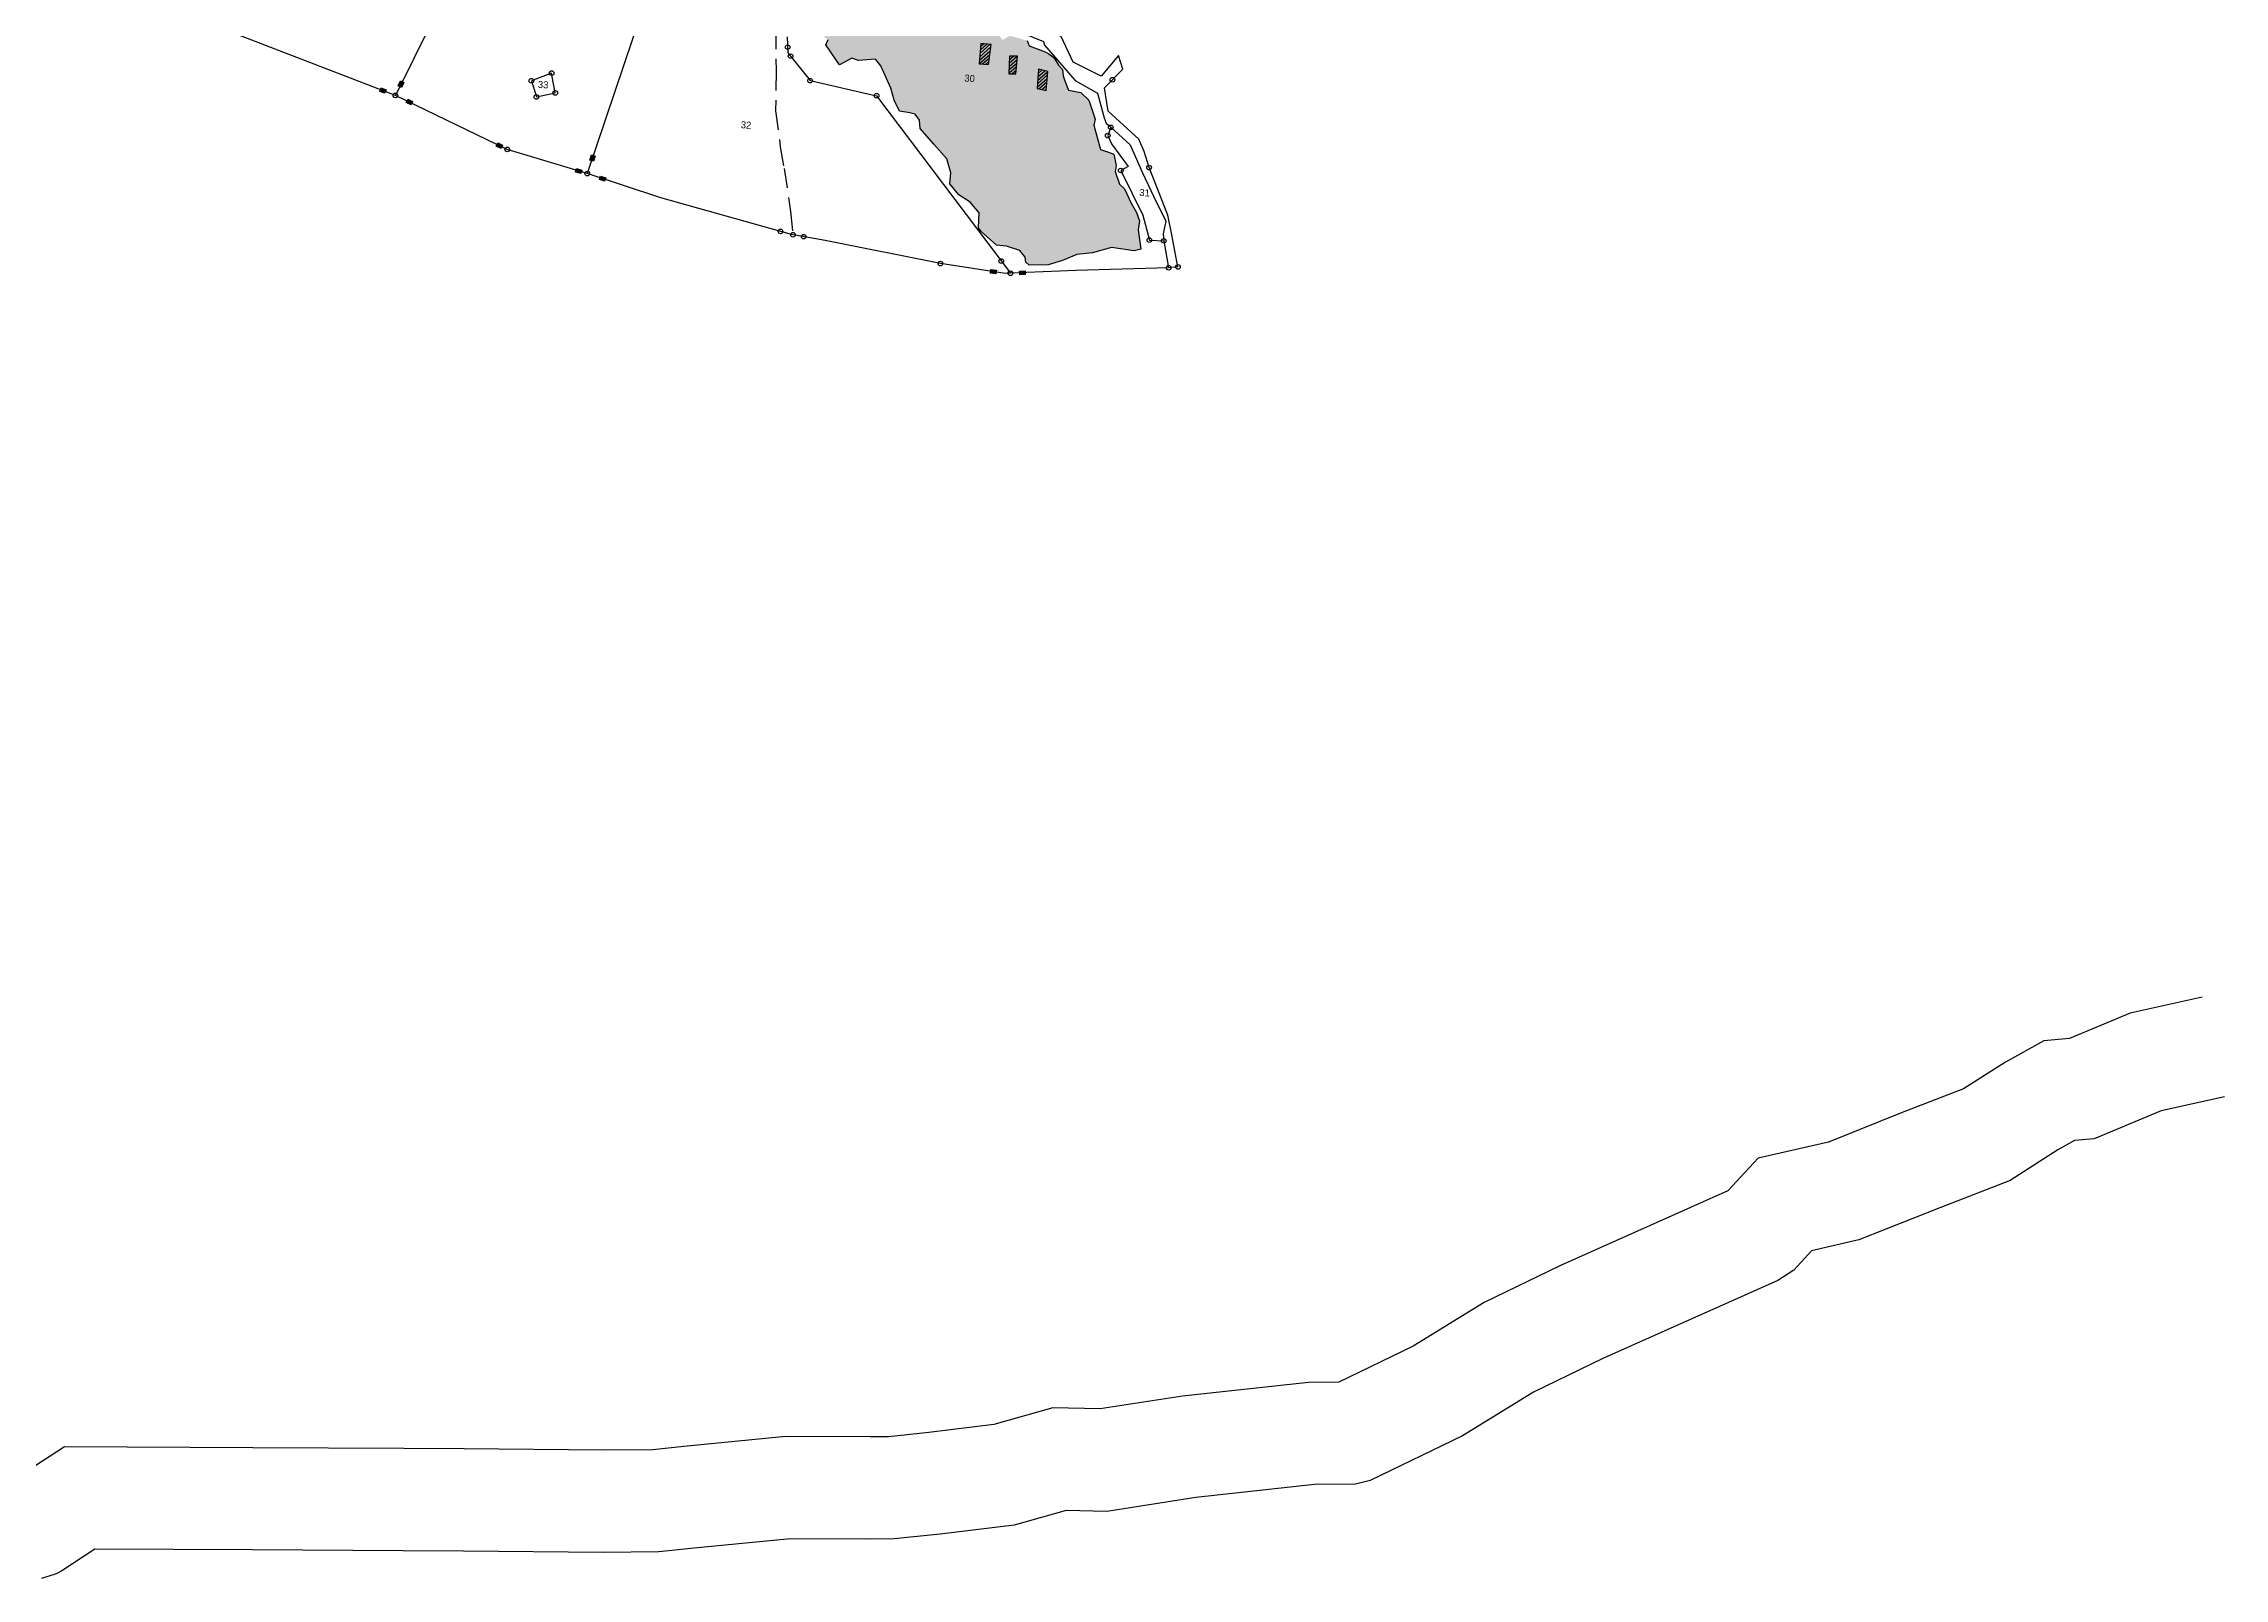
# Model space of a CAD drawing. Header units: metres. Extents: x 316291 to 322492, y 1878982 to 1885656.
# Drawn here: x 319575 to 322492, y 1879150 to 1881204 of the extents above; entities that cross this region are included whole.
import ezdxf

# ---------------------------------------------------------------- set-up
doc = ezdxf.new("R2010")
doc.units = ezdxf.units.M
doc.linetypes.add('DASHED', pattern=[0.75, 0.5, -0.25])
for name, color, linetype in [('LINE_FOOTPATH', 1, 'DASHED'), ('NATIONAL HIGHWAY', 20, 'Continuous'), ('OFF', 1, 'Continuous'), ('OTHERS', 1, 'Continuous'), ('POLY_HATCH', 12, 'Continuous'), ('POLY_PARCEL', 6, 'Continuous'), ('POLY_WATER', 4, 'Continuous'), ('SYM_STONE', 1, 'Continuous'), ('TEXT_PARCEL', 7, 'Continuous'), ('VILLAGE BOUNDRY', 3, 'Continuous')]:
    doc.layers.add(name, color=color, linetype=linetype)
doc.styles.add('TEXT_MAP', font='')
doc.styles.get('TEXT_MAP').set_extended_font_data('Kruti Dev 050')

# ---------------------------------------------------------------- blocks, each defined once
blk = doc.blocks.new('STONESQUAREFILLED')
blk.add_hatch(color=256).paths.add_polyline_path([(0.7, -0.48), (0.7, 0.48), (-0.7, 0.48), (-0.7, -0.48)])
blk.add_lwpolyline([(-0.7, 0.48), (0.7, 0.48), (0.7, -0.48), (-0.7, -0.48)], close=True)
blk = doc.blocks.new('STONE')
blk.add_circle((0, 0), 0.851)
blk = doc.blocks.new('3451')
at = {"layer": 'POLY_HATCH', "ltscale": 10}
h = blk.add_hatch(dxfattribs=at)
h.set_pattern_fill('ZIGZAG', color=256, scale=15, style=0)
h.set_pattern_definition([(0, (320060.2069, 1882012.824), (1.875, 1.875), [1.875, -1.875]), (90, (320062.0819, 1882012.824), (-1.875, 1.875), [1.875, -1.875])])
h.paths.add_polyline_path([(320370.04, 1882183.42), (320369.7, 1882187.1), (320369.44, 1882192.23), (320368.37, 1882194.46), (320366.01, 1882197.63), (320363.1, 1882201.05), (320361.51, 1882201.48), (320358.17, 1882200.79), (320357.01, 1882199.77), (320354.65, 1882200.71), (320354.78, 1882203.1), (320354.18, 1882206.87), (320352.16, 1882208.67), (320347.41, 1882209.18), (320343.25, 1882209.52), (320341.4, 1882208.92), (320339.82, 1882207.72), (320338.23, 1882211.4), (320337.24, 1882212.26), (320334.41, 1882213.37), (320332.83, 1882213.89), (320330.68, 1882217.57), (320329.27, 1882219.54), (320329.83, 1882221.76), (320326.1, 1882225.53), (320323.35, 1882226.21), (320317.56, 1882226.81), (320310.23, 1882226.3), (320308.52, 1882228.61), (320305.69, 1882231.26), (320302.73, 1882231.69), (320301.23, 1882231.18), (320298.78, 1882230.06), (320297.28, 1882228.52), (320295.78, 1882228.27), (320292.31, 1882225.78), (320289.44, 1882224.59), (320287.85, 1882223.9), (320286.35, 1882222.62), (320282.19, 1882217.65), (320281.03, 1882219.45), (320279.7, 1882221.25), (320278.54, 1882222.02), (320276.7, 1882223.13), (320274.43, 1882222.53), (320272.16, 1882221.42), (320270.48, 1882223.56), (320270.61, 1882225.44), (320272.2, 1882228.44), (320272.67, 1882230.23), (320271.26, 1882231.52), (320269.41, 1882233.31), (320267.65, 1882234.26), (320266.24, 1882234.34), (320261.52, 1882235.97), (320259.16, 1882236.82), (320257.24, 1882236.91), (320255.48, 1882236.14), (320254.32, 1882234.34), (320253.76, 1882233.14), (320253.55, 1882231.6), (320252.73, 1882230.66), (320250.89, 1882228.35), (320245.62, 1882223.64), (320243.94, 1882223.39), (320242.01, 1882224.93), (320238.97, 1882226.9), (320237.55, 1882229.04), (320238.63, 1882235.03), (320239.91, 1882242.47), (320239.01, 1882244.61), (320237.34, 1882246.07), (320235.41, 1882247.35), (320233.65, 1882248.98), (320231.64, 1882249.83), (320228.59, 1882251.46), (320228.38, 1882253.68), (320226.88, 1882254.71), (320225.55, 1882256.34), (320222.59, 1882258.22), (320220.4, 1882258.91), (320218.9, 1882260.27), (320216.2, 1882258.91), (320214.44, 1882257.79), (320212.6, 1882256.42), (320211.1, 1882256.17), (320210.71, 1882259.42), (320210.16, 1882261.9), (320209.43, 1882263.53), (320207.41, 1882265.15), (320205.18, 1882266.18), (320202.57, 1882266.18), (320200.72, 1882264.38), (320198.79, 1882262.84), (320197.64, 1882261.9), (320198.41, 1882258.65), (320197.51, 1882257.79), (320195.92, 1882256.51), (320194.93, 1882255.48), (320190.65, 1882257.19), (320188.72, 1882258.73), (320186.62, 1882260.27), (320183.44, 1882262.41), (320181.17, 1882263.44), (320178.9, 1882262.24), (320176.03, 1882260.27), (320175.98, 1882256.85), (320174.78, 1882256.25), (320173.15, 1882254.71), (320173.71, 1882253.09), (320174.44, 1882249.75), (320174.91, 1882246.92), (320175.81, 1882246.92), (320175.94, 1882244.7), (320177.61, 1882241.96), (320182.71, 1882240.16), (320186.62, 1882238.62), (320190, 1882239.39), (320191.76, 1882238.79), (320196.31, 1882238.88), (320200.64, 1882238.88), (320203.98, 1882236.4), (320206.13, 1882233.91), (320212.73, 1882233.74), (320213.63, 1882234.17), (320215.9, 1882233.06), (320218.17, 1882232.37), (320218.99, 1882230.75), (320221.78, 1882228.86), (320221.99, 1882227.67), (320225.93, 1882228.95), (320227.09, 1882229.55), (320228.94, 1882228.78), (320232.32, 1882227.75), (320233.65, 1882226.38), (320235.5, 1882223.99), (320237.17, 1882222.27), (320239.01, 1882221.42), (320242.4, 1882221.85), (320245.62, 1882219.45), (320249.09, 1882217.74), (320250.5, 1882218), (320251.75, 1882217.82), (320254.02, 1882217.91), (320256.21, 1882216.8), (320258.56, 1882216.28), (320260.32, 1882215.51), (320262.94, 1882213.8), (320265.3, 1882211.92), (320270.31, 1882212.52), (320271.81, 1882212.6), (320273.74, 1882212.52), (320274.64, 1882213.2), (320276.49, 1882212.18), (320277.9, 1882211.32), (320280.86, 1882210.04), (320283.48, 1882207.13), (320287.12, 1882205.59), (320288.19, 1882206.53), (320289.78, 1882206.61), (320295.18, 1882205.67), (320296.34, 1882204.82), (320299.55, 1882204.04), (320304.49, 1882203.36), (320306.5, 1882201.73), (320307.83, 1882199.17), (320308.13, 1882196.51), (320305.94, 1882194.2), (320305.6, 1882190.86), (320308.3, 1882189.24), (320309.46, 1882186.76), (320311.39, 1882183.93), (320312.03, 1882180.68), (320316.1, 1882180.17), (320317.35, 1882179.4), (320318.68, 1882179.4), (320321.46, 1882177.26), (320323.18, 1882174.86), (320324.59, 1882170.41), (320325.41, 1882165.36), (320327.94, 1882166.04), (320328.5, 1882166.64), (320330.25, 1882166.47), (320332.78, 1882165.27), (320334.54, 1882164.76), (320336.81, 1882158.86), (320337.2, 1882157.57), (320336.73, 1882154.66), (320338.83, 1882154.32), (320339.9, 1882153.98), (320341.15, 1882154.66), (320343.07, 1882154.75), (320345.26, 1882154.66), (320346.93, 1882154.58), (320348.95, 1882153.89), (320350.11, 1882152.69), (320351.35, 1882150.47), (320354.57, 1882146.27), (320355.85, 1882141.48), (320357.35, 1882139.26), (320358.77, 1882139.43), (320360.27, 1882139), (320361.6, 1882138.57), (320363.78, 1882138.49), (320365.03, 1882137.54), (320365.33, 1882135.75), (320365.63, 1882133.61), (320363.91, 1882127.62), (320364.73, 1882127.19), (320365.8, 1882127.62), (320367.04, 1882127.19), (320368.63, 1882126.42), (320369.44, 1882125.39), (320373.3, 1882123.76), (320374.2, 1882123.34), (320373.9, 1882121.45), (320374.89, 1882121.03), (320374.42, 1882119.57), (320378.28, 1882114.69), (320381.32, 1882116.58), (320383.08, 1882116.15), (320387.41, 1882116.75), (320388.91, 1882115.12), (320391.83, 1882109.64), (320392.94, 1882106.56), (320394.48, 1882103.82), (320397.19, 1882103.57), (320398.51, 1882103.39), (320399.76, 1882101.85), (320400.06, 1882099.8), (320403.87, 1882095.95), (320407.43, 1882092.44), (320408.76, 1882088.93), (320408.63, 1882086.11), (320411.16, 1882083.37), (320414.21, 1882081.74), (320416.69, 1882079.17), (320416.82, 1882075.32), (320417.55, 1882074.38), (320421.75, 1882071.13), (320424.28, 1882071.04), (320427.76, 1882070.19), (320429.26, 1882068.56), (320429.56, 1882067.28), (320430.46, 1882066.59), (320435.3, 1882067.02), (320438.95, 1882068.39), (320442.51, 1882070.19), (320446.45, 1882070.87), (320451.3, 1882072.58), (320457.13, 1882072.07), (320458.8, 1882072.67), (320457.81, 1882077.55), (320457.98, 1882079.86), (320457.08, 1882082), (320455.5, 1882084.31), (320453.61, 1882087.82), (320452.2, 1882088.93), (320450.91, 1882092.1), (320451.04, 1882093.72), (320450.27, 1882096.55), (320448.85, 1882096.98), (320446.75, 1882097.49), (320444.56, 1882103.65), (320444.86, 1882105.19), (320442.89, 1882109.98), (320440.71, 1882111.78), (320437.49, 1882112.21), (320436.33, 1882114.52), (320435.86, 1882115.8), (320435.56, 1882117.43), (320434.49, 1882118.46), (320433.16, 1882120.34), (320431.83, 1882121.2), (320430.84, 1882121.62), (320426.6, 1882122.91), (320425.96, 1882124.19), (320421.5, 1882125.13), (320419.65, 1882123.94), (320418.07, 1882125.73), (320416.22, 1882128.04), (320414.81, 1882128.56), (320413.09, 1882128.47), (320411.76, 1882128.47), (320409.62, 1882131.38), (320407.6, 1882133.61), (320406.19, 1882136.52), (320404.26, 1882136.35), (320402.59, 1882138.83), (320399.11, 1882144.13), (320398.39, 1882144.99), (320395.38, 1882145.33), (320387.28, 1882150.72), (320385.39, 1882154.4), (320381.11, 1882156.2), (320378.49, 1882155.6), (320377.33, 1882156.72), (320374.37, 1882156.63), (320373.13, 1882156.29), (320372.79, 1882159.8), (320373.35, 1882161.76), (320376.9, 1882165.62), (320377.63, 1882168.27), (320376.82, 1882170.58), (320375.75, 1882172.04), (320374.8, 1882175.2), (320372.45, 1882175.97), (320370.77, 1882176.66)])
at = {"layer": 'LINE_FOOTPATH', "ltscale": 10}
blk.add_lwpolyline([(320361.02, 1882133.55), (320360.85, 1882128.4), (320361.26, 1882122.6), (320362.07, 1882112), (320362.64, 1882101.79), (320364.5, 1882092.61), (320365.85, 1882087.1), (320368.28, 1882076.17), (320369.29, 1882070.25)], dxfattribs=at)
at = {"layer": 'OFF'}
for points in [[(320451.04, 1882118.58), (320449.71, 1882121.96)], [(320468.67, 1882068.75), (320466.28, 1882068.37)]]:
    blk.add_lwpolyline(points, dxfattribs=at)
at = {"layer": 'OTHERS'}
for p, q in [((320414.18, 1882122.6), (320414.05, 1882117.42)), ((320414.08, 1882118.32), (320416.7, 1882120.94)), ((320414.1, 1882119.23), (320416.74, 1882121.87)), ((320414.12, 1882120.14), (320416.58, 1882122.6)), ((320414.15, 1882121.04), (320415.7, 1882122.6)), ((320414.17, 1882121.95), (320414.82, 1882122.6)), ((320416.78, 1882122.6), (320414.18, 1882122.6)), ((320416.52, 1882117.42), (320416.78, 1882122.6)), ((320414.05, 1882117.42), (320416.65, 1882120.01)), ((320414.05, 1882117.42), (320416.52, 1882117.42)), ((320414.94, 1882117.42), (320416.6, 1882119.08)), ((320415.82, 1882117.42), (320416.56, 1882118.15)), ((320423.79, 1882120.01), (320421.71, 1882119.88)), ((320421.71, 1882119.88), (320421.84, 1882115.34)), ((320421.72, 1882119.78), (320421.83, 1882119.88)), ((320421.74, 1882118.92), (320422.77, 1882119.94)), ((320421.77, 1882118.06), (320423.71, 1882120)), ((320421.79, 1882117.2), (320423.77, 1882119.17)), ((320421.82, 1882116.34), (320423.74, 1882118.26)), ((320421.84, 1882115.48), (320423.72, 1882117.35)), ((320421.84, 1882115.34), (320423.66, 1882115.47)), ((320422.64, 1882115.4), (320423.69, 1882116.44)), ((320423.6, 1882115.47), (320423.66, 1882115.53)), ((320423.66, 1882115.47), (320423.79, 1882120.01)), ((320429.37, 1882117.03), (320429.37, 1882112.1)), ((320431.84, 1882116.64), (320429.37, 1882117.03)), ((320429.37, 1882116.83), (320429.55, 1882117)), ((320429.37, 1882115.94), (320430.31, 1882116.88)), ((320429.37, 1882115.06), (320431.07, 1882116.76)), ((320429.37, 1882114.17), (320431.84, 1882116.64)), ((320429.37, 1882113.29), (320431.82, 1882115.73)), ((320429.37, 1882112.41), (320431.79, 1882114.82)), ((320431.71, 1882111.71), (320431.84, 1882116.64)), ((320429.37, 1882112.1), (320431.71, 1882111.71)), ((320429.87, 1882112.02), (320431.77, 1882113.92)), ((320430.63, 1882111.89), (320431.74, 1882113.01)), ((320431.39, 1882111.77), (320431.72, 1882112.1))]:
    blk.add_line(p, q, dxfattribs=at)
at = {"layer": 'POLY_HATCH'}
blk.add_lwpolyline([(320425.96, 1882124.19), (320426.6, 1882122.91), (320430.84, 1882121.62), (320431.83, 1882121.2), (320433.16, 1882120.34), (320434.49, 1882118.46), (320435.56, 1882117.43), (320435.86, 1882115.8), (320436.33, 1882114.52), (320437.49, 1882112.21), (320440.71, 1882111.78), (320442.89, 1882109.98), (320444.86, 1882105.19), (320444.56, 1882103.65), (320446.75, 1882097.49), (320448.85, 1882096.98), (320450.27, 1882096.55), (320451.04, 1882093.72), (320450.91, 1882092.1), (320452.2, 1882088.93), (320453.61, 1882087.82), (320455.5, 1882084.31), (320457.08, 1882082), (320457.98, 1882079.86), (320457.81, 1882077.55), (320458.8, 1882072.67), (320457.13, 1882072.07), (320451.3, 1882072.58), (320446.45, 1882070.87), (320442.51, 1882070.19), (320438.95, 1882068.39), (320435.3, 1882067.02), (320430.46, 1882066.59), (320429.56, 1882067.28), (320429.26, 1882068.56), (320427.76, 1882070.19), (320424.28, 1882071.04), (320421.75, 1882071.13), (320417.55, 1882074.38), (320416.82, 1882075.32), (320416.69, 1882079.17), (320414.21, 1882081.74), (320411.16, 1882083.37), (320408.63, 1882086.11), (320408.76, 1882088.93), (320407.43, 1882092.44), (320403.87, 1882095.95), (320400.06, 1882099.8), (320399.76, 1882101.85), (320398.51, 1882103.39), (320397.19, 1882103.57), (320394.48, 1882103.82), (320392.94, 1882106.56), (320391.83, 1882109.64), (320388.91, 1882115.12), (320387.41, 1882116.75), (320383.08, 1882116.15), (320381.32, 1882116.58), (320378.28, 1882114.69), (320374.42, 1882119.57), (320374.89, 1882121.03)], dxfattribs=at)
at = {"layer": 'POLY_PARCEL'}
for points in [[(320305.51, 1882197.49), (320264.81, 1882099.07)], [(320336.65, 1882162.18), (320328.48, 1882132.28), (320315.42, 1882082.35)], [(320364.33, 1882120.94), (320364.8, 1882116.88), (320370.99, 1882110.11), (320388.3, 1882107.39), (320425.78, 1882064.18)], [(320264.81, 1882099.07), (320223.56, 1882111.81)], [(320299.45, 1882105.2), (320301.01, 1882101.15), (320305.78, 1882102.5), (320304.5, 1882107.54), (320299.45, 1882105.2)], [(320315.42, 1882082.35), (320294.47, 1882087.17), (320264.81, 1882099.07)], [(320448.96, 1882103.42), (320448.34, 1882101.22), (320449.44, 1882099.15), (320454.12, 1882093.67), (320452.28, 1882092.49), (320458.71, 1882081.41), (320460.85, 1882075.12), (320464.56, 1882075.19)], [(320425.78, 1882064.18), (320424.45, 1882064.03), (320407.63, 1882065.44), (320377.63, 1882069.37), (320368.9, 1882070.29), (320334.71, 1882077.41), (320315.42, 1882082.35)], [(320466.28, 1882068.37), (320442.53, 1882066.06), (320425.78, 1882064.18)]]:
    blk.add_lwpolyline(points, dxfattribs=at)
at = {"layer": 'POLY_WATER'}
for points in [[(320449.71, 1882121.96), (320445.62, 1882116.39), (320438.21, 1882119.44), (320434.66, 1882125.86), (320418.94, 1882131.71), (320413.36, 1882134.05), (320406.42, 1882141.07), (320398.59, 1882149.61), (320394.09, 1882154.26), (320382.63, 1882160), (320381.5, 1882163.37), (320379.35, 1882172.94), (320377.87, 1882179.86), (320376.61, 1882187.91), (320375, 1882193.51), (320369.31, 1882200.53), (320364.22, 1882206.34)], [(320392.61, 1882152.42), (320394.38, 1882150.33), (320400.51, 1882143.97), (320407.5, 1882136.86), (320409.63, 1882131.94), (320418.63, 1882127.75), (320419.37, 1882127.81), (320430.24, 1882124.24), (320430.55, 1882123.36), (320439, 1882114.77), (320444.94, 1882111.92), (320447.11, 1882105.73), (320447.73, 1882104.39), (320448.96, 1882103.42)], [(320468.67, 1882068.75), (320466.51, 1882076.85), (320465.18, 1882081.84), (320459.5, 1882093.73), (320457.96, 1882097.76), (320456.38, 1882100.82), (320448.02, 1882107.46), (320446.69, 1882113.41), (320451.04, 1882118.58)], [(320448.96, 1882103.42), (320454.25, 1882099.21), (320457.91, 1882092.26), (320461.13, 1882086.46), (320464.74, 1882080.24), (320464.33, 1882076.96), (320464.56, 1882075.19)], [(320464.56, 1882075.19), (320466.28, 1882068.37)]]:
    blk.add_lwpolyline(points, dxfattribs=at)
at = {"layer": 'SYM_STONE', "xscale": 0.7, "yscale": 0.7, "zscale": 0.7}
for p in [(320364.64, 1882118.31), (320365.56, 1882116.05), (320448.57, 1882115.64), (320370.99, 1882110.11), (320299.45, 1882105.2), (320304.5, 1882107.54), (320388.3, 1882107.39), (320448.98, 1882103.4), (320264.81, 1882099.07), (320301.01, 1882101.15), (320305.78, 1882102.5), (320448.34, 1882101.22), (320452.28, 1882092.49), (320459.5, 1882093.73), (320294.47, 1882087.17), (320315.42, 1882082.35), (320460.85, 1882075.12), (320464.56, 1882075.19), (320366.02, 1882070.89), (320369.29, 1882070.25), (320372.08, 1882069.96), (320407.63, 1882065.44), (320423.21, 1882067.15), (320425.78, 1882064.18), (320466.28, 1882068.37), (320468.67, 1882068.75)]:
    blk.add_blockref('STONE', p, dxfattribs=at)
at = {"layer": 'SYM_STONE'}
for p, rotation in [((320261.53, 1882100.08), 162.8339255036318), ((320266.03, 1882102.02), 67.53513669209569), ((320268.51, 1882097.58), 338.1349645478143), ((320316.48, 1882086.41), 75.34356167754412), ((320313.18, 1882082.86), 167.0418935230437), ((320319.44, 1882081.33), 345.6186311283258), ((320421.37, 1882064.29), 175.2023432206292), ((320428.83, 1882064.52), 6.391978468738611)]:
    blk.add_blockref('STONESQUAREFILLED', p, dxfattribs=dict(at, rotation=rotation))
at = {"layer": 'SYM_STONE', "ltscale": 10, "rotation": 338.1349645478151}
blk.add_blockref('STONESQUAREFILLED', (320292.37, 1882088.01), dxfattribs=at)
at = {"layer": 'TEXT_PARCEL', "style": 'TEXT_MAP'}
for s, p in [('30', (320410.55, 1882112.6)), ('33', (320301.2, 1882103.51)), ('32', (320353.99, 1882096.71)), ('31', (320457.48, 1882086.3))]:
    blk.add_text(s, height=1.8, dxfattribs=at).set_placement(p)
blk = doc.blocks.new('5633')
at = {"layer": 'VILLAGE BOUNDRY', "xscale": 5.199427426073466, "yscale": 5.199427426073466, "zscale": 5.199427426073466, "rotation": 356.095985405272}
blk.add_blockref('3451', (-2007555, -7768620.3), dxfattribs=at)

msp = doc.modelspace()

# ---------------------------------------------------------------- linework, layer by layer
at = {"layer": 'NATIONAL HIGHWAY'}
for points in [[(322461.9, 1879928.1), (322365.5, 1879906.6), (322284.3, 1879872.7), (322250.3, 1879869.5), (322199, 1879841.2), (322142.7, 1879805.2), (322060.9, 1879773.5), (321962, 1879734.2), (321868, 1879712.4), (321827.5, 1879669), (321602.6, 1879568.5), (321501.6, 1879519.6), (321406.5, 1879461.2), (321307.3, 1879413), (321266.4, 1879412.6), (321097.9, 1879394.2), (320987.9, 1879377.1), (320924.8, 1879378.4), (320845.8, 1879356.2), (320758.6, 1879345.5), (320704.9, 1879339.9), (320680.2, 1879339.8), (320567.3, 1879340.1), (320431.1, 1879326.9), (320389.7, 1879322.6), (320323.1, 1879322.1), (320137.2, 1879323.6), (320056.4, 1879324.1), (319854.6, 1879325.2), (319602.7, 1879326.5), (319534.9, 1879282.1)], [(322491.7, 1879794.6), (322407.1, 1879775.7), (322317.7, 1879738.4), (322291.3, 1879736), (322269, 1879723.7), (322205, 1879682.6), (322110.9, 1879646.2), (322002.8, 1879603.3), (321939.6, 1879588.6), (321915.6, 1879562.9), (321894.3, 1879549), (321660.3, 1879444.5), (321567.4, 1879399.5), (321472.4, 1879341.2), (321349.2, 1879281.3), (321329.3, 1879276.4), (321274.5, 1879275.9), (321115.8, 1879258.5), (320997, 1879240.1), (320942.3, 1879241.3), (320872.8, 1879221.7), (320774, 1879209.6), (320712.2, 1879203.2), (320680.2, 1879203.1), (320573.7, 1879203.3), (320444.8, 1879190.9), (320397.4, 1879185.9), (320323.1, 1879185.3), (320136.2, 1879186.9), (320055.6, 1879187.3), (319853.8, 1879188.5), (319643.1, 1879189.6), (319598.8, 1879160.5), (319591.4, 1879156.5), (319572, 1879150.5)]]:
    msp.add_lwpolyline(points, dxfattribs=at)

# ---------------------------------------------------------------- block references
at = {"layer": 'VILLAGE BOUNDRY'}
msp.add_blockref('5633', (0, 0), dxfattribs=at)

doc.saveas('drawing.dxf')
